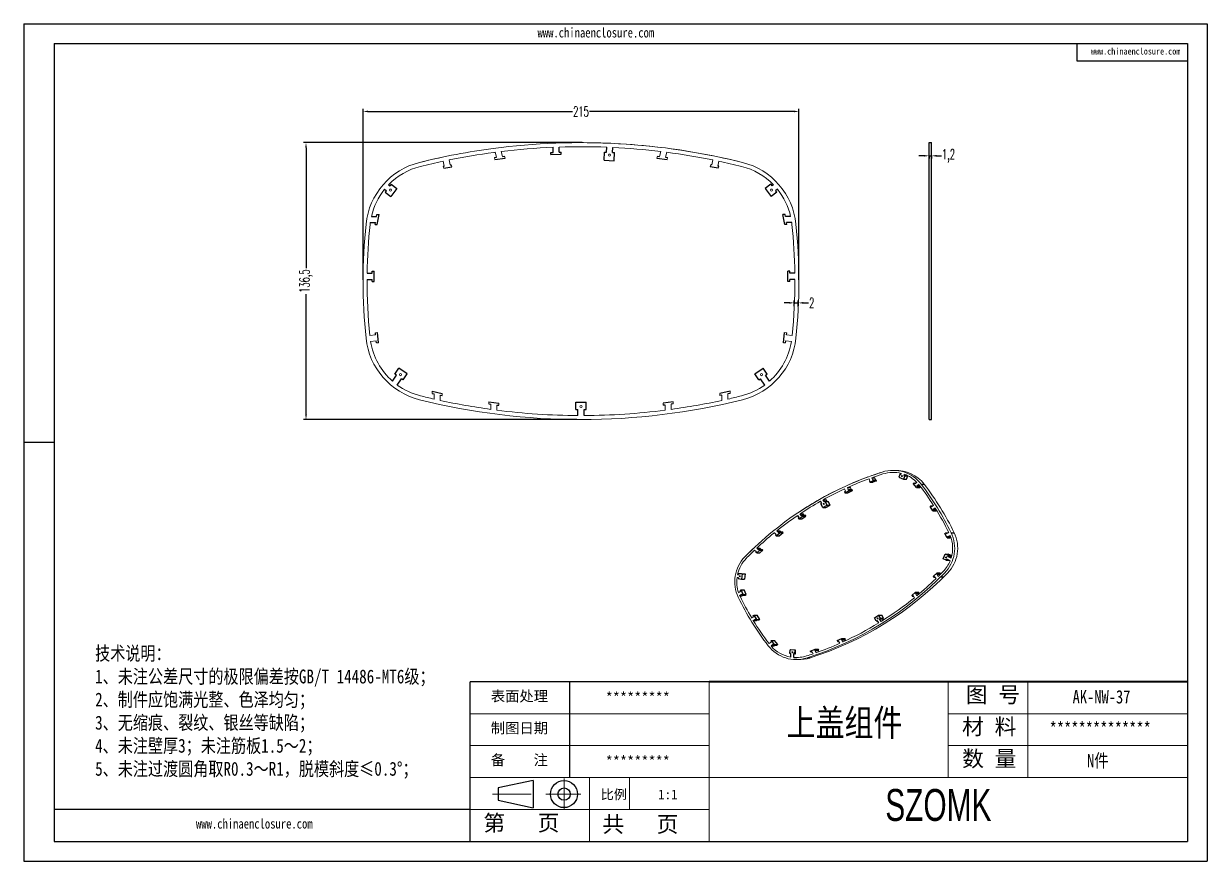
# Model space of a CAD drawing. Header units: inches. Extents: x 2104 to 4248, y 410 to 955.
# Drawn here: x 2800 to 3384, y 410 to 823 of the extents above; entities that cross this region are included whole.
import ezdxf

# ---------------------------------------------------------------- set-up
doc = ezdxf.new("R2010")
doc.units = ezdxf.units.IN
doc.linetypes.add('CENTER2', pattern=[28.575, 19.05, -3.175, 3.175, -3.175])
doc.layers.add('文字', color=81, linetype='Continuous')
for name, color, linetype, lineweight in [('粗实线', 7, 'Continuous', 30), ('细实线', 3, 'Continuous', 9), ('细点划线', 2, 'CENTER2', 9)]:
    doc.layers.add(name, color=color, linetype=linetype, lineweight=lineweight)
doc.styles.add('SLDTEXTSTYLE2', font='TXT', dxfattribs={"width": 0.6, "bigfont": 'bigfont'})
doc.styles.get("Standard").update_dxf_attribs({"font": 'txt', "bigfont": 'gbcbig.shx'})
doc.styles.add('宋体', font='', dxfattribs={"width": 0.8, "height": 3.5})
doc.styles.add('长仿宋', font='', dxfattribs={"width": 0.7, "height": 4})
doc.styles.get('宋体').set_extended_font_data('SimSun')
doc.styles.get('长仿宋').set_extended_font_data('SimSun')
doc.dimstyles.new('5', dxfattribs={"dimtxt": 5, "dimasz": 2.5, "dimexe": 1.25, "dimexo": 0.625, "dimtad": 0, "dimzin": 12, "dimtxsty": 'SLDTEXTSTYLE2', "dimcen": 2.5, "dimclrd": 3, "dimclre": 3, "dimclrt": 256, "dimadec": 0, "dimazin": 0, "dimtfac": 1, "dimtmove": 0, "dimatfit": 3, "dimfxl": 1, "dimarcsym": 0})

# ---------------------------------------------------------------- blocks, each defined once
blk = doc.blocks.new('*D43')
at = {"color": 3, "lineweight": -2, "transparency": 16777216}
for p, q in [((3075.98, 764.02), (2938.51, 764.02)), ((2939.76, 761.52), (2939.76, 702.15)), ((2939.76, 630.03), (2939.76, 689.4)), ((3073.3, 627.53), (2938.51, 627.53))]:
    blk.add_line(p, q, dxfattribs=at)
at = {"color": 3, "transparency": 16777216}
for points in [[(2939.35, 761.52), (2940.18, 761.52), (2939.76, 764.02)], [(2939.35, 630.03), (2940.18, 630.03), (2939.76, 627.53)]]:
    blk.add_solid(points, dxfattribs=at)
at = {"layer": 'Defpoints', "color": 0, "transparency": 16777216}
for p in [(2939.76, 764.02), (3076.61, 764.02), (3073.92, 627.53)]:
    blk.add_point(p, dxfattribs=at)
at = {"transparency": 16777216, "insert": (2939.76, 695.78), "char_height": 5, "attachment_point": 5, "rotation": 90, "style": 'SLDTEXTSTYLE2'}
blk.add_mtext('136,5', dxfattribs=at)
blk = doc.blocks.new('*D44')
at = {"color": 3, "lineweight": -2, "transparency": 16777216}
for p, q in [((2967.92, 696.4), (2967.92, 780.65)), ((2970.42, 779.4), (3071.3, 779.4)), ((3180.42, 779.4), (3079.55, 779.4)), ((3182.92, 696.4), (3182.92, 780.65))]:
    blk.add_line(p, q, dxfattribs=at)
at = {"color": 3, "transparency": 16777216}
for points in [[(2970.42, 779.82), (2970.42, 778.99), (2967.92, 779.4)], [(3180.42, 779.82), (3180.42, 778.99), (3182.92, 779.4)]]:
    blk.add_solid(points, dxfattribs=at)
at = {"layer": 'Defpoints', "color": 0, "transparency": 16777216}
for p in [(3182.92, 779.4), (2967.92, 695.78), (3182.92, 695.78)]:
    blk.add_point(p, dxfattribs=at)
at = {"transparency": 16777216, "insert": (3075.42, 779.4), "char_height": 5, "attachment_point": 5, "style": 'SLDTEXTSTYLE2'}
blk.add_mtext('215', dxfattribs=at)
blk = doc.blocks.new('*D45')
at = {"color": 3, "lineweight": -2, "transparency": 16777216}
for p, q in [((3244.62, 757.54), (3242.12, 757.54)), ((3247.12, 757.54), (3248.32, 757.54)), ((3247.12, 757.52), (3247.12, 756.29)), ((3248.32, 757.52), (3248.32, 756.29)), ((3250.82, 757.54), (3253.32, 757.54))]:
    blk.add_line(p, q, dxfattribs=at)
at = {"color": 3, "transparency": 16777216}
for points in [[(3244.62, 757.96), (3244.62, 757.13), (3247.12, 757.54)], [(3250.82, 757.96), (3250.82, 757.13), (3248.32, 757.54)]]:
    blk.add_solid(points, dxfattribs=at)
at = {"layer": 'Defpoints', "color": 0, "transparency": 16777216}
for p in [(3247.12, 758.15), (3248.32, 758.15), (3248.32, 757.54)]:
    blk.add_point(p, dxfattribs=at)
at = {"transparency": 16777216, "insert": (3256.7, 757.54), "char_height": 5, "attachment_point": 5, "style": 'SLDTEXTSTYLE2'}
blk.add_mtext('1,2', dxfattribs=at)
blk = doc.blocks.new('*D46')
at = {"color": 3, "lineweight": -2, "transparency": 16777216}
for p, q in [((3178.11, 685.05), (3175.61, 685.05)), ((3180.61, 683.42), (3180.61, 686.3)), ((3180.61, 685.05), (3182.61, 685.05)), ((3182.61, 683.32), (3182.61, 686.3)), ((3185.11, 685.05), (3187.61, 685.05))]:
    blk.add_line(p, q, dxfattribs=at)
at = {"color": 3, "transparency": 16777216}
for points in [[(3178.11, 685.47), (3178.11, 684.63), (3180.61, 685.05)], [(3185.11, 685.47), (3185.11, 684.63), (3182.61, 685.05)]]:
    blk.add_solid(points, dxfattribs=at)
at = {"layer": 'Defpoints', "color": 0, "transparency": 16777216}
for p in [(3182.61, 685.05), (3180.61, 682.79), (3182.61, 682.69)]:
    blk.add_point(p, dxfattribs=at)
at = {"transparency": 16777216, "insert": (3189.23, 685.05), "char_height": 5, "attachment_point": 5, "style": 'SLDTEXTSTYLE2'}
blk.add_mtext('2', dxfattribs=at)

msp = doc.modelspace()

# ---------------------------------------------------------------- linework, layer by layer
for p, q in [((2800.485, 822.657), (3384.387, 822.657)), ((2800.485, 822.657), (2800.485, 409.797)), ((3384.387, 822.657), (3384.387, 409.797)), ((2815.594, 812.827), (3374.557, 812.827)), ((2815.594, 812.827), (2815.594, 419.627)), ((3319.946, 812.827), (3319.946, 804.294)), ((3374.557, 812.827), (3374.557, 419.627)), ((3319.946, 804.294), (3374.557, 804.294)), ((3060.605, 759.193), (3061.605, 759.231)), ((3060.605, 758.192), (3060.605, 759.193)), ((3061.605, 759.231), (3061.605, 761.735)), ((3064.605, 759.344), (3064.605, 761.864)), ((3064.605, 759.344), (3065.605, 759.381)), ((3065.605, 758.381), (3065.605, 759.381)), ((3086.807, 755.325), (3086.98, 759.321)), ((3086.979, 759.321), (3087.979, 759.278)), ((3087.174, 763.817), (3087.174, 763.827)), ((3087.979, 759.278), (3088.087, 761.782)), ((3088.173, 763.78), (3088.174, 763.783)), ((3090.976, 759.149), (3091.084, 761.652)), ((3090.976, 759.149), (3091.975, 759.106)), ((3091.171, 763.65), (3091.171, 763.654)), ((3091.802, 755.11), (3091.975, 759.106)), ((3092.169, 763.601), (3092.17, 763.611)), ((3247.124, 627.526), (3247.124, 764.026)), ((3247.124, 764.026), (3248.324, 764.026)), ((3248.324, 627.526), (3248.324, 764.026)), ((3032.703, 756.713), (3033.702, 756.838)), ((3032.946, 755.736), (3037.943, 756.361)), ((3036.7, 757.213), (3037.7, 757.338)), ((3060.605, 758.192), (3065.605, 758.381)), ((3086.807, 755.325), (3091.802, 755.11)), ((3112.9, 756.361), (3117.897, 755.736)), ((3113.143, 757.338), (3114.142, 757.213)), ((3117.14, 756.838), (3118.14, 756.713)), ((3007.502, 752.387), (3007.993, 752.482)), ((3007.744, 751.416), (3011.676, 752.176)), ((3010.943, 753.053), (3011.435, 753.148)), ((3143.099, 751.416), (3139.166, 752.176)), ((3139.9, 753.053), (3139.408, 753.148)), ((3143.341, 752.387), (3142.849, 752.482)), ((2980.5, 743.27), (2981.235, 742.704)), ((2981.845, 743.496), (2981.235, 742.704)), ((2981.845, 743.496), (2984.618, 741.361)), ((3168.998, 743.496), (3166.225, 741.361)), ((3168.998, 743.496), (3169.608, 742.704)), ((3170.342, 743.27), (3169.608, 742.704)), ((2978.508, 741.018), (2979.404, 740.327)), ((2979.404, 740.327), (2978.794, 739.535)), ((2978.794, 739.535), (2981.567, 737.399)), ((2984.618, 741.361), (2981.567, 737.399)), ((3166.225, 741.361), (3169.276, 737.399)), ((3172.049, 739.535), (3169.276, 737.399)), ((3172.335, 741.018), (3171.438, 740.327)), ((3171.438, 740.327), (3172.049, 739.535)), ((2971.415, 724.621), (2974.04, 724.621)), ((2972.015, 727.621), (2974.596, 727.621)), ((2973.855, 723.621), (2974.04, 724.621)), ((2974.596, 727.621), (2974.782, 728.621)), ((2974.782, 728.621), (2975.799, 728.621)), ((2974.872, 723.621), (2975.799, 728.621)), ((3176.061, 728.621), (3175.044, 728.621)), ((3175.971, 723.621), (3175.044, 728.621)), ((3176.246, 727.621), (3176.061, 728.621)), ((3178.827, 727.621), (3176.246, 727.621)), ((3179.428, 724.621), (3176.803, 724.621)), ((3176.988, 723.621), (3176.803, 724.621)), ((2973.855, 723.621), (2974.872, 723.621)), ((3176.988, 723.621), (3175.971, 723.621)), ((2969.922, 699.621), (2972.452, 699.621)), ((2969.922, 696.621), (2972.426, 696.621)), ((2972.417, 695.621), (2972.426, 696.621)), ((2972.417, 695.621), (2973.417, 695.621)), ((2972.452, 699.621), (2972.461, 700.621)), ((2972.461, 700.621), (2973.461, 700.621)), ((2973.417, 695.621), (2973.461, 700.621)), ((3178.382, 700.621), (3177.382, 700.621)), ((3177.425, 695.621), (3177.382, 700.621)), ((3178.425, 695.621), (3177.425, 695.621)), ((3178.391, 699.621), (3178.382, 700.621)), ((3180.921, 699.621), (3178.391, 699.621)), ((3180.921, 696.621), (3178.417, 696.621)), ((3178.425, 695.621), (3178.417, 696.621)), ((2974.069, 669.288), (2973.966, 670.282)), ((2974.483, 665.309), (2974.379, 666.304)), ((2975.477, 665.412), (2974.96, 670.386)), ((3175.365, 665.412), (3175.882, 670.386)), ((3176.36, 665.309), (3176.463, 666.304)), ((3176.774, 669.288), (3176.877, 670.282)), ((2982.436, 646.442), (2984.4, 649.353)), ((2983.571, 649.913), (2985.529, 652.814)), ((2984.4, 649.353), (2983.571, 649.913)), ((2989.674, 650.017), (2985.529, 652.814)), ((2987.716, 647.116), (2989.674, 650.017)), ((3161.169, 650.017), (3165.314, 652.814)), ((3163.127, 647.116), (3161.169, 650.017)), ((3167.272, 649.913), (3165.314, 652.814)), ((3166.443, 649.353), (3167.272, 649.913)), ((3168.407, 646.442), (3166.443, 649.353)), ((2984.787, 644.563), (2986.887, 647.675)), ((2987.716, 647.116), (2986.887, 647.675)), ((3163.127, 647.116), (3163.956, 647.675)), ((3166.056, 644.563), (3163.956, 647.675)), ((3001.921, 641.451), (3006.921, 640.339)), ((3001.921, 640.427), (3002.921, 640.204)), ((3005.921, 639.537), (3006.921, 639.314)), ((3148.921, 641.451), (3143.921, 640.339)), ((3144.921, 639.537), (3143.921, 639.314)), ((3148.921, 640.427), (3147.921, 640.204)), ((3029.921, 636.226), (3034.921, 635.562)), ((3029.921, 635.217), (3030.921, 635.084)), ((3033.921, 634.686), (3034.921, 634.554)), ((3072.921, 636.026), (3077.921, 636.026)), ((3072.921, 632.526), (3072.921, 636.026)), ((3072.921, 632.526), (3073.921, 632.526)), ((3073.921, 629.53), (3073.921, 632.526)), ((3076.921, 632.526), (3077.921, 632.526)), ((3076.921, 629.53), (3076.921, 632.526)), ((3077.921, 632.526), (3077.921, 636.026)), ((3120.921, 636.226), (3115.921, 635.562)), ((3116.921, 634.686), (3115.921, 634.554)), ((3120.921, 635.217), (3119.921, 635.084)), ((3073.921, 627.526), (3073.921, 627.53)), ((3076.921, 627.526), (3076.921, 627.53)), ((3077.921, 627.526), (3077.921, 627.536)), ((3247.124, 627.526), (3248.324, 627.526)), ((2815.594, 616.227), (2800.485, 616.227)), ((2800.485, 600.936), (2800.485, 409.797)), ((3217.902, 597.164), (3217.668, 597.076)), ((3219.693, 597.308), (3217.82, 596.599)), ((3217.82, 596.599), (3219.32, 596.599)), ((3218.929, 598.88), (3220.429, 598.88)), ((3219.541, 597.785), (3219.307, 597.696)), ((3221.193, 597.308), (3219.32, 596.599)), ((3219.541, 597.785), (3220.779, 597.785)), ((3219.693, 597.308), (3221.193, 597.308)), ((3221.041, 597.785), (3220.807, 597.696)), ((3232.793, 600.738), (3232.174, 599.101)), ((3232.174, 599.101), (3234.512, 598.217)), ((3232.793, 600.738), (3233.26, 600.561)), ((3232.793, 600.738), (3233.327, 600.738)), ((3233.424, 600.995), (3233.26, 600.561)), ((3235.131, 599.854), (3234.512, 598.217)), ((3234.512, 598.217), (3236.012, 598.217)), ((3234.863, 600.56), (3234.663, 600.031)), ((3234.663, 600.031), (3235.131, 599.854)), ((3234.663, 600.031), (3236.163, 600.031)), ((3235.131, 599.854), (3236.631, 599.854)), ((3236.012, 598.217), (3236.631, 599.854)), ((3239.704, 596.263), (3239.271, 595.996)), ((3240.978, 594.112), (3239.271, 595.996)), ((3240.045, 595.886), (3239.704, 596.263)), ((3239.704, 596.263), (3240.656, 596.263)), ((3241.143, 596.564), (3240.045, 595.886)), ((3243.237, 595.68), (3244.737, 595.68)), ((3205.391, 591.962), (3205.85, 592.172)), ((3205.545, 591.483), (3207.835, 592.529)), ((3205.545, 591.483), (3207.045, 591.483)), ((3206.841, 594), (3208.341, 594)), ((3207.045, 591.483), (3209.335, 592.529)), ((3207.224, 592.799), (3207.682, 593.009)), ((3207.682, 593.009), (3209.182, 593.009)), ((3207.835, 592.529), (3209.335, 592.529)), ((3241.411, 594.379), (3240.978, 594.112)), ((3240.978, 594.112), (3242.478, 594.112)), ((3242.187, 595.445), (3241.07, 594.756)), ((3241.411, 594.379), (3241.07, 594.756)), ((3241.07, 594.756), (3242.57, 594.756)), ((3241.411, 594.379), (3242.911, 594.379)), ((3242.478, 594.112), (3242.911, 594.379)), ((3192.64, 587.901), (3192.638, 587.905)), ((3193.075, 588.147), (3193.074, 588.149)), ((3194.175, 586.181), (3193.563, 587.274)), ((3193.738, 585.937), (3194.175, 586.181)), ((3194.714, 584.191), (3193.738, 585.937)), ((3194.385, 588.879), (3194.384, 588.881)), ((3194.714, 584.191), (3196.896, 585.411)), ((3194.714, 584.191), (3196.214, 584.191)), ((3194.823, 589.12), (3194.82, 589.125)), ((3195.484, 586.913), (3194.873, 588.006)), ((3194.873, 588.006), (3196.373, 588.006)), ((3195.484, 586.913), (3195.92, 587.157)), ((3196.896, 585.411), (3195.92, 587.157)), ((3195.92, 587.157), (3197.42, 587.157)), ((3196.214, 584.191), (3198.396, 585.411)), ((3196.847, 587.157), (3196.373, 588.006)), ((3196.896, 585.411), (3198.396, 585.411)), ((3198.396, 585.411), (3197.42, 587.157)), ((3248.043, 584.958), (3247.618, 584.696)), ((3248.949, 582.58), (3247.618, 584.696)), ((3248.309, 584.535), (3248.043, 584.958)), ((3248.043, 584.958), (3248.995, 584.958)), ((3249.386, 585.2), (3248.309, 584.535)), ((3250.174, 583.923), (3249.108, 583.265)), ((3182.965, 579.236), (3182.307, 580.301)), ((3182.549, 578.957), (3182.965, 579.236)), ((3182.812, 578.531), (3182.549, 578.957)), ((3182.812, 578.531), (3184.89, 579.924)), ((3182.812, 578.531), (3184.312, 578.531)), ((3184.212, 580.071), (3183.55, 581.144)), ((3183.554, 581.137), (3185.054, 581.137)), ((3184.212, 580.071), (3184.627, 580.35)), ((3184.312, 578.531), (3186.39, 579.924)), ((3184.89, 579.924), (3184.627, 580.35)), ((3184.627, 580.35), (3186.127, 580.35)), ((3184.89, 579.924), (3186.39, 579.924)), ((3185.54, 580.35), (3185.05, 581.144)), ((3186.39, 579.924), (3186.127, 580.35)), ((3249.375, 582.842), (3248.949, 582.58)), ((3248.951, 582.576), (3250.451, 582.576)), ((3249.375, 582.842), (3249.108, 583.265)), ((3249.108, 583.265), (3250.608, 583.265)), ((3249.375, 582.842), (3250.875, 582.842)), ((3250.451, 582.576), (3250.875, 582.842)), ((3171.996, 572.719), (3173.496, 572.719)), ((3171.327, 570.576), (3171.72, 570.891)), ((3171.688, 570.224), (3173.65, 571.802)), ((3171.688, 570.224), (3173.188, 570.224)), ((3172.897, 571.838), (3173.29, 572.154)), ((3173.188, 570.224), (3175.15, 571.802)), ((3173.29, 572.154), (3174.79, 572.154)), ((3173.65, 571.802), (3175.15, 571.802)), ((3256.004, 569.185), (3254.918, 571.436)), ((3255.586, 571.203), (3255.369, 571.654)), ((3255.369, 571.654), (3256.52, 571.654)), ((3256.004, 569.185), (3257.504, 569.185)), ((3256.455, 569.402), (3256.238, 569.852)), ((3256.238, 569.852), (3257.738, 569.852)), ((3256.455, 569.402), (3257.887, 569.402)), ((3258.015, 571.731), (3259.515, 571.731)), ((3161.74, 562.118), (3161.924, 562.288)), ((3162.098, 561.768), (3163.572, 563.124)), ((3162.098, 561.768), (3163.598, 561.768)), ((3162.127, 564.187), (3163.627, 564.187)), ((3163.03, 563.305), (3163.214, 563.474)), ((3163.214, 563.474), (3164.714, 563.474)), ((3163.572, 563.124), (3165.072, 563.124)), ((3163.598, 561.768), (3165.072, 563.124)), ((3254.006, 558.906), (3255.035, 561.185)), ((3256.63, 560.464), (3255.035, 561.185)), ((3255.035, 561.185), (3256.535, 561.185)), ((3258.13, 560.464), (3256.535, 561.185)), ((3255.601, 558.186), (3254.006, 558.906)), ((3255.601, 558.186), (3255.807, 558.641)), ((3255.601, 558.186), (3256.815, 558.186)), ((3257.517, 557.868), (3255.807, 558.641)), ((3256.424, 560.008), (3256.63, 560.464)), ((3258.024, 559.285), (3256.424, 560.008)), ((3256.424, 560.008), (3257.924, 560.008)), ((3256.63, 560.464), (3258.13, 560.464)), ((3257.924, 560.008), (3258.13, 560.464)), ((3258.196, 559.885), (3257.924, 560.008)), ((3152.388, 549.667), (3152.951, 549.609)), ((3152.645, 551.149), (3153.106, 551.101)), ((3152.645, 551.149), (3153.111, 551.149)), ((3152.951, 549.609), (3152.899, 549.112)), ((3152.899, 549.112), (3154.64, 548.931)), ((3153.157, 551.598), (3153.106, 551.101)), ((3153.157, 551.598), (3154.898, 551.417)), ((3153.157, 551.598), (3154.657, 551.598)), ((3154.898, 551.417), (3154.64, 548.931)), ((3154.64, 548.931), (3156.14, 548.931)), ((3154.657, 551.598), (3156.398, 551.417)), ((3154.898, 551.417), (3156.398, 551.417)), ((3156.398, 551.417), (3156.14, 548.931)), ((3251.044, 552.045), (3249.208, 550.259)), ((3249.844, 550.181), (3249.477, 549.823)), ((3249.477, 549.823), (3250.065, 549.823)), ((3251.313, 551.61), (3250.945, 551.252)), ((3250.945, 551.252), (3252.445, 551.252)), ((3251.044, 552.045), (3252.544, 552.045)), ((3251.313, 551.61), (3252.813, 551.61)), ((3252.813, 551.61), (3252.445, 551.252)), ((3252.894, 550.013), (3254.394, 550.013)), ((3154.057, 543.414), (3154.49, 543.681)), ((3154.241, 542.94), (3154.057, 543.414)), ((3155.408, 541.31), (3154.49, 543.681)), ((3154.49, 543.681), (3155.99, 543.681)), ((3156.908, 541.31), (3155.99, 543.681)), ((3153.143, 542.262), (3154.241, 542.94)), ((3153.675, 540.828), (3154.792, 541.517)), ((3153.806, 540.615), (3154.83, 540.615)), ((3154.976, 541.043), (3154.792, 541.517)), ((3154.83, 540.615), (3155.524, 541.043)), ((3154.976, 541.043), (3155.408, 541.31)), ((3154.976, 541.043), (3156.476, 541.043)), ((3155.408, 541.31), (3156.908, 541.31)), ((3156.476, 541.043), (3156.908, 541.31)), ((3240.501, 542.47), (3238.548, 540.875)), ((3239.203, 540.765), (3238.813, 540.446)), ((3238.813, 540.446), (3239.4, 540.446)), ((3240.766, 542.041), (3240.375, 541.722)), ((3240.375, 541.722), (3241.875, 541.722)), ((3240.501, 542.47), (3242.001, 542.47)), ((3240.766, 542.041), (3242.266, 542.041)), ((3242.266, 542.041), (3241.875, 541.722)), ((3159.604, 529.798), (3160.681, 530.463)), ((3160.391, 528.522), (3161.457, 529.179)), ((3160.392, 528.522), (3161.892, 528.522)), ((3160.422, 530.891), (3160.847, 531.153)), ((3160.681, 530.463), (3160.422, 530.891)), ((3162.141, 529.014), (3160.847, 531.153)), ((3160.847, 531.153), (3162.347, 531.153)), ((3161.716, 528.752), (3161.457, 529.179)), ((3161.716, 528.752), (3162.141, 529.014)), ((3161.716, 528.752), (3163.216, 528.752)), ((3161.891, 528.522), (3162.264, 528.752)), ((3162.141, 529.014), (3163.641, 529.014)), ((3163.641, 529.014), (3162.347, 531.153)), ((3163.216, 528.752), (3163.641, 529.014)), ((3220.129, 529.782), (3222.257, 531.095)), ((3221.048, 528.293), (3220.129, 529.782)), ((3221.048, 528.293), (3221.474, 528.555)), ((3221.048, 528.293), (3221.636, 528.293)), ((3222.26, 527.28), (3221.474, 528.555)), ((3223.176, 529.606), (3222.257, 531.095)), ((3222.257, 531.095), (3223.757, 531.095)), ((3222.75, 529.343), (3223.176, 529.606)), ((3223.537, 528.068), (3222.75, 529.343)), ((3222.75, 529.343), (3224.25, 529.343)), ((3222.786, 526.428), (3222.786, 526.429)), ((3223.176, 529.606), (3224.676, 529.606)), ((3224.676, 529.606), (3223.757, 531.095)), ((3224.063, 527.216), (3224.062, 527.217)), ((3224.25, 529.343), (3224.676, 529.606)), ((3224.618, 528.748), (3224.25, 529.343)), ((3224.488, 527.478), (3224.486, 527.482)), ((3169.333, 517.98), (3169.028, 518.376)), ((3169.146, 515.942), (3170.646, 515.942)), ((3170.95, 516.701), (3169.424, 518.681)), ((3169.424, 518.681), (3170.924, 518.681)), ((3170.554, 516.396), (3170.249, 516.792)), ((3170.554, 516.396), (3172.054, 516.396)), ((3172.45, 516.701), (3170.924, 518.681)), ((3170.95, 516.701), (3172.45, 516.701)), ((3178.464, 512.231), (3178.535, 513.979)), ((3181.033, 513.877), (3178.535, 513.979)), ((3178.535, 513.979), (3178.786, 513.979)), ((3181.284, 513.877), (3178.786, 513.979)), ((3180.962, 512.129), (3181.033, 513.877)), ((3181.033, 513.877), (3181.284, 513.877)), ((3181.213, 512.129), (3181.284, 513.877)), ((3188.494, 513.448), (3190.913, 514.288)), ((3190.698, 513.684), (3191.182, 513.852)), ((3190.913, 514.288), (3192.413, 514.288)), ((3191.182, 513.852), (3192.682, 513.852)), ((3192.198, 513.684), (3192.682, 513.852)), ((3201.78, 518.577), (3204.082, 519.607)), ((3202.045, 518.147), (3202.505, 518.354)), ((3202.045, 518.147), (3202.632, 518.147)), ((3203.886, 518.972), (3204.346, 519.178)), ((3203.886, 518.972), (3205.386, 518.972)), ((3204.082, 519.607), (3205.582, 519.607)), ((3204.346, 519.178), (3205.846, 519.178)), ((3205.386, 518.972), (3205.846, 519.178)), ((3178.963, 512.21), (3178.464, 512.231)), ((3178.892, 510.456), (3178.963, 512.21)), ((3180.386, 510.274), (3180.462, 512.149)), ((3180.386, 510.274), (3181.886, 510.274)), ((3180.962, 512.129), (3180.462, 512.149)), ((3180.962, 512.129), (3181.213, 512.129)), ((3186.957, 510.055), (3188.457, 510.055)), ((3188.763, 513.012), (3189.246, 513.18)), ((3188.763, 513.012), (3189.35, 513.012)), ((3190.698, 513.684), (3192.198, 513.684)), ((3138.637, 498.267), (3020.677, 498.267)), ((3020.677, 419.627), (3020.677, 498.267)), ((3069.827, 451.083), (3069.827, 498.267)), ((3020.677, 435.355), (2815.594, 435.355)), ((2815.594, 419.627), (3374.557, 419.627)), ((2800.485, 409.797), (3384.387, 409.797)), ((2800.485, 409.797), (3070.81, 409.797))]:
    msp.add_line(p, q)
at = {"color": 7, "linetype": 'Continuous', "lineweight": 15}
for p, q in [((3033.094, 759.284), (3033.702, 756.838)), ((3036.092, 759.66), (3036.7, 757.213)), ((3114.751, 759.66), (3114.142, 757.213)), ((3117.749, 759.284), (3117.14, 756.838)), ((3007.389, 754.911), (3007.993, 752.482)), ((3010.333, 755.504), (3010.943, 753.053)), ((3032.703, 756.713), (3032.946, 755.736)), ((3037.7, 757.338), (3037.943, 756.361)), ((3113.143, 757.338), (3112.9, 756.361)), ((3118.14, 756.713), (3117.897, 755.736)), ((3140.51, 755.504), (3139.9, 753.053)), ((3143.454, 754.911), (3142.849, 752.482)), ((3007.502, 752.387), (3007.744, 751.416)), ((3011.435, 753.148), (3011.676, 752.176)), ((3139.408, 753.148), (3139.166, 752.176)), ((3143.341, 752.387), (3143.099, 751.416)), ((2974.069, 669.288), (2971.252, 668.995)), ((2974.379, 666.304), (2971.611, 666.016)), ((2974.96, 670.386), (2973.966, 670.282)), ((3175.882, 670.386), (3176.877, 670.282)), ((3176.463, 666.304), (3179.232, 666.016)), ((3176.774, 669.288), (3179.591, 668.995)), ((2975.477, 665.412), (2974.483, 665.309)), ((3175.365, 665.412), (3176.36, 665.309)), ((3001.921, 641.451), (3001.921, 640.427)), ((3002.921, 640.204), (3002.921, 637.639)), ((3005.921, 639.537), (3005.921, 636.866)), ((3006.921, 640.339), (3006.921, 639.314)), ((3143.921, 640.339), (3143.921, 639.314)), ((3144.921, 639.537), (3144.921, 636.866)), ((3147.921, 640.204), (3147.921, 637.639)), ((3148.921, 641.451), (3148.921, 640.427)), ((3029.921, 636.226), (3029.921, 635.217)), ((3030.921, 635.084), (3030.921, 632.559)), ((3033.921, 634.686), (3033.921, 632.099)), ((3034.921, 635.562), (3034.921, 634.554)), ((3115.921, 635.562), (3115.921, 634.554)), ((3116.921, 634.686), (3116.921, 632.099)), ((3119.921, 635.084), (3119.921, 632.559)), ((3120.921, 636.226), (3120.921, 635.217)), ((3217.518, 598.367), (3217.902, 597.164)), ((3217.668, 597.076), (3217.82, 596.599)), ((3218.926, 598.888), (3219.307, 597.696)), ((3219.541, 597.785), (3219.693, 597.308)), ((3220.426, 598.888), (3220.807, 597.696)), ((3221.041, 597.785), (3221.193, 597.308)), ((3205.391, 591.962), (3205.545, 591.483)), ((3205.466, 593.373), (3205.85, 592.172)), ((3206.841, 594), (3207.224, 592.799)), ((3207.682, 593.009), (3207.835, 592.529)), ((3208.341, 594), (3208.657, 593.009)), ((3209.182, 593.009), (3209.335, 592.529)), ((3171.996, 572.719), (3172.897, 571.838)), ((3173.496, 572.719), (3174.074, 572.154)), ((3170.819, 571.772), (3171.72, 570.891)), ((3171.327, 570.576), (3171.688, 570.224)), ((3173.29, 572.154), (3173.65, 571.802)), ((3174.79, 572.154), (3175.15, 571.802)), ((3254.918, 571.436), (3255.369, 571.654)), ((3255.586, 571.203), (3256.862, 571.818)), ((3256.004, 569.185), (3256.455, 569.402)), ((3256.238, 569.852), (3257.491, 570.457)), ((3257.504, 569.185), (3257.897, 569.374)), ((3161.029, 563.162), (3161.924, 562.288)), ((3161.74, 562.118), (3162.098, 561.768)), ((3162.127, 564.187), (3163.03, 563.305)), ((3163.214, 563.474), (3163.572, 563.124)), ((3163.627, 564.187), (3164.356, 563.474)), ((3164.714, 563.474), (3165.072, 563.124)), ((3249.208, 550.259), (3249.477, 549.823)), ((3249.844, 550.181), (3250.545, 549.044)), ((3250.945, 551.252), (3251.619, 550.161)), ((3251.044, 552.045), (3251.313, 551.61)), ((3252.445, 551.252), (3252.551, 551.082)), ((3252.544, 552.045), (3252.813, 551.61)), ((3238.548, 540.875), (3238.813, 540.446)), ((3239.203, 540.765), (3239.883, 539.664)), ((3240.375, 541.722), (3241.039, 540.647)), ((3240.501, 542.47), (3240.766, 542.041)), ((3241.875, 541.722), (3242.03, 541.471)), ((3242.001, 542.47), (3242.266, 542.041)), ((3169.333, 517.98), (3168.211, 517.116)), ((3169.424, 518.681), (3169.028, 518.376)), ((3170.249, 516.792), (3169.146, 515.942)), ((3170.95, 516.701), (3170.554, 516.396)), ((3171.235, 516.396), (3170.646, 515.942)), ((3172.45, 516.701), (3172.054, 516.396)), ((3190.913, 514.288), (3191.182, 513.852)), ((3192.413, 514.288), (3192.682, 513.852)), ((3201.78, 518.577), (3202.045, 518.147)), ((3202.505, 518.354), (3203.168, 517.279)), ((3203.886, 518.972), (3204.565, 517.871)), ((3204.082, 519.607), (3204.346, 519.178)), ((3205.386, 518.972), (3205.718, 518.434)), ((3205.582, 519.607), (3205.846, 519.178)), ((3188.494, 513.448), (3188.763, 513.012)), ((3189.246, 513.18), (3189.92, 512.089)), ((3190.698, 513.684), (3191.399, 512.548)), ((3192.198, 513.684), (3192.6, 513.033))]:
    msp.add_line(p, q, dxfattribs=at)
for centre, radius in [((3089.421, 757.917), 0.5), ((2981.421, 740.667), 0.5), ((2981.421, 740.667), 0.5), ((2981.421, 740.667), 0.5), ((3169.421, 740.667), 0.5), ((3169.421, 740.667), 0.5), ((2986.421, 649.667), 0.5), ((2986.421, 649.667), 0.5), ((2986.421, 649.667), 0.5), ((3164.421, 649.667), 0.5), ((3164.421, 649.667), 0.5), ((3075.421, 633.917), 0.5), ((3233.716, 599.645), 0.25), ((3233.716, 599.645), 0.25), ((3195.146, 585.98), 0.25), ((3255.482, 559.611), 0.25), ((3255.482, 559.611), 0.25), ((3153.72, 550.283), 0.25), ((3153.72, 550.283), 0.25), ((3153.72, 550.283), 0.25), ((3221.747, 529.541), 0.25), ((3179.741, 512.874), 0.25), ((3179.741, 512.874), 0.25), ((3179.741, 512.874), 0.25)]:
    msp.add_circle(centre, radius, dxfattribs=at)
for centre, radius, start, end in [((3075.421, 434.019), 330.007, 97.541677, 103.972011), ((3075.421, 434.019), 328.007, 97.541677, 101.44549), ((3075.421, 434.019), 330.007, 76.027989, 97.541677), ((3075.421, 434.019), 328.007, 97.414395, 97.541677), ((3075.421, 434.019), 328.007, 92.414083, 96.886621), ((3075.421, 434.019), 328.007, 87.787033, 91.889675), ((3075.421, 434.019), 330.007, 87.797272, 91.791364), ((3075.421, 434.019), 328.007, 83.113379, 87.262996), ((3075.421, 434.019), 330.007, 83.157698, 87.102099), ((3075.421, 434.019), 328.007, 78.55451, 82.585605), ((3075.421, 434.019), 330.007, 78.626084, 82.458323), ((3004.193, 720.298), 35, 103.972011, 174.064954), ((3075.421, 434.019), 330.007, 102.068936, 103.972011), ((3075.421, 434.019), 328.007, 101.969937, 103.972011), ((3075.421, 434.019), 328.007, 76.027989, 78.030063), ((3075.421, 434.019), 330.007, 76.027989, 77.931064), ((3146.65, 720.298), 35, 5.935046, 76.027989), ((3004.193, 720.298), 33, 103.972011, 135.884818), ((3146.65, 720.298), 33, 44.115182, 76.027989), ((3004.193, 720.298), 33, 141.107425, 167.178503), ((3146.65, 720.298), 33, 12.821497, 38.892575), ((3004.193, 720.298), 33, 172.472313, 174.064954), ((3004.193, 720.298), 33, 173.34713, 174.064954), ((3004.193, 720.298), 33, 173.34713, 174.064954), ((3146.65, 720.298), 33, 5.935046, 7.527687), ((3240.075, 695.776), 272.153, 174.064954, 185.935046), ((3240.075, 695.776), 270.153, 174.064954, 179.184493), ((2910.768, 695.776), 270.153, 0.815507, 5.935046), ((2910.768, 695.776), 270.153, 0.815507, 5.935046), ((2910.768, 695.776), 272.153, 354.064954, 5.935046), ((2910.768, 695.776), 272.153, 354.064954, 5.935046), ((3240.075, 695.776), 270.153, 179.820779, 185.689361), ((2910.768, 695.776), 270.153, 354.310639, 0.179221), ((2910.768, 695.776), 270.153, 354.310639, 0.179221), ((3004.193, 671.255), 35, 185.935046, 256.027989), ((3004.193, 671.255), 33, 189.134132, 228.754366), ((3146.65, 671.255), 35, 283.972011, 354.064954), ((3146.65, 671.255), 33, 311.245634, 350.865868), ((3004.193, 671.255), 33, 233.981897, 256.027989), ((3146.65, 671.255), 33, 283.972011, 306.018103), ((3075.421, 957.533), 330.007, 256.027989, 283.972011), ((3075.421, 957.533), 328.007, 256.027989, 257.230351), ((3075.421, 957.533), 328.007, 257.767115, 262.202759), ((3075.421, 957.533), 328.007, 277.797241, 282.232885), ((3075.421, 957.533), 328.007, 282.769649, 283.972011), ((3075.421, 957.533), 328.007, 262.731359, 269.737981), ((3075.421, 957.533), 328.007, 270.262019, 277.268641), ((3274.233, 444.483), 165.003, 107.705117, 129.218806), ((3274.233, 444.483), 165.003, 107.705117, 109.608193), ((3229.375, 584.999), 17.5, 37.612174, 107.705117), ((3229.375, 584.999), 16.5, 75.79231, 107.705117), ((3230.875, 584.999), 17.5, 37.612174, 92.456286), ((3274.233, 444.483), 165.003, 110.303213, 114.135452), ((3274.233, 444.483), 164.003, 110.231639, 114.262734), ((3274.233, 444.483), 164.003, 107.705117, 109.707192), ((3229.375, 584.999), 16.5, 44.498626, 70.569704), ((3135.443, 512.631), 136.077, 25.742083, 37.612174), ((3135.443, 512.631), 136.077, 25.742083, 37.612174), ((3136.943, 512.631), 136.077, 25.742083, 37.612174), ((3274.233, 444.483), 165.003, 114.834827, 118.779228), ((3274.233, 444.483), 164.003, 114.790508, 118.940124), ((3229.375, 584.999), 16.5, 37.612174, 39.204815), ((3135.443, 512.631), 135.077, 32.492635, 37.612174), ((3135.443, 512.631), 135.077, 32.492635, 37.612174), ((3274.233, 444.483), 165.003, 119.4744, 123.468493), ((3274.233, 444.483), 164.003, 119.464162, 123.566804), ((3135.443, 512.631), 135.077, 25.987768, 31.856349), ((3135.443, 512.631), 135.077, 25.987768, 31.856349), ((3274.233, 444.483), 164.003, 124.091211, 128.56375), ((3274.233, 444.483), 165.003, 129.218806, 135.64914), ((3274.233, 444.483), 164.003, 129.218806, 133.122619), ((3274.233, 444.483), 164.003, 129.091523, 129.218806), ((3242.252, 564.131), 17.5, 315.64914, 25.742083), ((3243.752, 564.131), 17.5, 315.64914, 25.742083), ((3242.252, 564.131), 16.5, 342.922762, 22.542997), ((3274.233, 444.483), 165.003, 133.746064, 135.64914), ((3274.233, 444.483), 164.003, 133.647066, 135.64914), ((3168.757, 547.595), 17.5, 135.64914, 205.742083), ((3168.757, 547.595), 16.5, 135.64914, 167.561947), ((3242.252, 564.131), 16.5, 315.64914, 337.695231), ((3168.757, 547.595), 16.5, 172.784553, 198.855631), ((3136.776, 667.243), 165.003, 287.705117, 315.64914), ((3138.276, 667.243), 165.003, 287.705117, 315.64914), ((3136.776, 667.243), 164.003, 309.474369, 313.910014), ((3136.776, 667.243), 164.003, 314.446778, 315.64914), ((3275.566, 599.095), 136.077, 205.742083, 217.612174), ((3168.757, 547.595), 16.5, 204.149442, 205.742083), ((3168.757, 547.595), 16.5, 205.024258, 205.742083), ((3168.757, 547.595), 16.5, 205.024258, 205.742083), ((3275.566, 599.095), 135.077, 205.742083, 210.861622), ((3136.776, 667.243), 164.003, 301.939147, 308.94577), ((3275.566, 599.095), 135.077, 211.497908, 217.366489), ((3136.776, 667.243), 164.003, 294.408487, 301.41511), ((3181.635, 526.726), 17.5, 217.612174, 287.705117), ((3181.635, 526.726), 16.5, 220.811261, 260.431495), ((3136.776, 667.243), 164.003, 289.444243, 293.879888), ((3181.635, 526.726), 16.5, 265.659026, 287.705117), ((3183.135, 526.726), 17.5, 267.543714, 287.705117), ((3136.776, 667.243), 164.003, 287.705117, 288.90748)]:
    msp.add_arc(centre, radius, start, end, dxfattribs=at)
at = {"layer": '粗实线', "color": 7, "lineweight": 40}
msp.add_line((3374.557, 498.267), (3138.637, 498.267), dxfattribs=at)
at = {"layer": '粗实线', "color": 7}
for p, q in [((3051.761, 449.612), (3034.576, 445.969)), ((3051.761, 449.612), (3051.761, 436.144)), ((3034.576, 445.969), (3034.576, 439.892)), ((3034.576, 439.892), (3051.761, 436.144))]:
    msp.add_line(p, q, dxfattribs=at)
for radius in [6.681, 3.039]:
    msp.add_circle((3067.056, 442.931), radius, dxfattribs=at)
at = {"layer": '细实线', "color": 7}
for p, q in [((3138.637, 498.267), (3138.637, 419.627)), ((3256.597, 498.267), (3256.597, 451.083)), ((3295.917, 498.267), (3295.917, 451.414)), ((3138.637, 482.539), (3020.677, 482.539)), ((3374.557, 482.539), (3256.597, 482.539)), ((3138.637, 466.811), (3020.677, 466.811)), ((3374.557, 466.811), (3256.597, 466.811)), ((3374.557, 451.083), (3020.677, 451.083)), ((3079.657, 451.083), (3079.657, 419.627)), ((3099.317, 451.083), (3099.317, 435.355)), ((3138.637, 435.355), (3020.677, 435.355))]:
    msp.add_line(p, q, dxfattribs=at)
at = {"layer": '细点划线', "color": 7}
for p, q in [((3067.056, 450.622), (3067.056, 435.355)), ((3031.836, 442.931), (3053.078, 442.931)), ((3058.121, 442.931), (3075.389, 442.931))]:
    msp.add_line(p, q, dxfattribs=at)

# ---------------------------------------------------------------- texts
at = {"char_height": 5.17242, "width": 2939.74597, "attachment_point": 1}
for s, insert in [('{\\fSimHei|b0|i0|c134|p49;表面处理}', (3030.934, 493.804)), ('{\\fSimHei|b0|i0|c134|p49;*********}', (3087.586, 493.139)), ('{\\fSimHei|b0|i0|c134|p49;制图日期}', (3030.934, 478.076)), ('{\\fSimHei|b0|i0|c134|p49;备    注}', (3030.934, 462.348)), ('{\\fSimHei|b0|i0|c134|p49;*********}', (3087.586, 461.683))]:
    msp.add_mtext(s, dxfattribs=dict(at, insert=insert))
at = {"layer": '文字', "color": 0, "attachment_point": 1, "style": '宋体'}
for s, insert, char_height, width in [('www.chinaenclosure.com', (3053.974, 820.676), 4.80578, 84.43291), ('www.chinaenclosure.com', (3326.981, 810.666), 3.20385, 56.28861), ('{\\H1.111x;技术说明：\\P1、未注公差尺寸的极限偏差按GB/T 14486-MT6级；\\P2、制件应饱满光整、色泽均匀；\\P3、无缩痕、裂纹、银丝等缺陷；\\P4、未注壁厚3；未注筋板1.5～2；\\P5、未注过渡圆角取R0.3～R1，脱模斜度≤0.3%%D；}', (2835.738, 515.697), 6.14375, 223.77603), ('{\\H1.111x;AK-NW-37}', (3317.923, 494.159), 5.898, 68.18751), ('上盖组件', (3176.816, 484.69), 13.1067, 167.56403), ('{\\H1.111x;**************}', (3306.578, 478.431), 5.898, 68.18751), ('{\\H1.111x;N件}', (3325.057, 462.703), 5.898, 68.18751), ('www.chinaenclosure.com', (2885.488, 430.753), 4.80578, 84.43291)]:
    msp.add_mtext(s, dxfattribs=dict(at, insert=insert, char_height=char_height, width=width))
at = {"layer": '粗实线', "insert": (3225.524, 445.452), "char_height": 15.728, "width": 176.37397, "attachment_point": 1, "style": '长仿宋'}
msp.add_mtext('{\\fSTXinwei|b0|i0|c134|p2;SZOMK}', dxfattribs=at)
at = {"layer": '细实线', "color": 7, "attachment_point": 1}
for s, insert, char_height, width in [('{\\fSimSun|b0|i0|c134|p54;图 号}', (3265.244, 495.88), 7.864, 39.32), ('{\\fSimSun|b0|i0|c134|p54;材 料   }', (3263.38, 480.152), 7.864, 39.32), ('{\\fSimSun|b0|i0|c134|p54;数 量}', (3263.418, 464.346), 7.864, 35.53055), ('{\\fSimSun|b0|i0|c134|p54;比例}', (3085.162, 445.127), 4.7184, 20.71231), ('{\\fSimSun|b0|i0|c134|p54;1:1}', (3113.423, 445.127), 4.7184, 20.71231), ('{\\fSimSun|b0|i0|c134|p54;第   页}', (3027.294, 432.652), 7.864, 58.98), ('{\\fSimSun|b0|i0|c134|p54; 共   页}', (3080.619, 431.984), 7.864, 58.98)]:
    msp.add_mtext(s, dxfattribs=dict(at, insert=insert, char_height=char_height, width=width))

# ---------------------------------------------------------------- dimensions: what is measured, and where the dimension line sits
for base, p1, p2, picture, middle in [((3182.921, 779.402), (2967.921, 695.776), (3182.921, 695.776), '*D44', (3075.421, 779.402)), ((3248.324, 757.544), (3247.124, 758.147), (3248.324, 758.147), '*D45', (3256.699, 757.544)), ((3182.607, 685.051), (3180.609, 682.791), (3182.607, 682.695), '*D46', (3189.232, 685.051))]:
    dim = msp.add_linear_dim(base=base, p1=p1, p2=p2, dimstyle='5')
    dim.commit()
    dim.dimension.update_dxf_attribs({"geometry": picture, "text_midpoint": middle})
dim = msp.add_linear_dim(base=(2939.764, 764.024), p1=(3073.921, 627.526), p2=(3076.606, 764.024), angle=90, dimstyle='5')
dim.commit()
dim.dimension.update_dxf_attribs({"geometry": '*D43', "text_midpoint": (2939.764, 695.775)})

doc.saveas('drawing.dxf')
